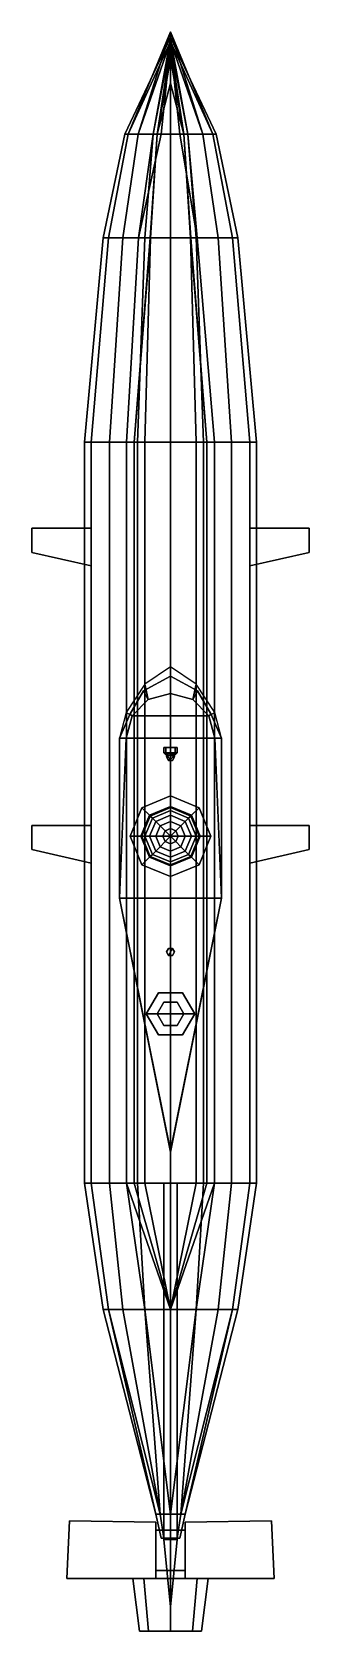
# Model space of a CAD drawing. Extents: x -1 to 1, y -5.9 to 5.9.
import ezdxf

# ---------------------------------------------------------------- set-up
doc = ezdxf.new("R2010")
doc.units = 0
doc.layers.get('0').update_dxf_attribs({"linetype": 'CONTINUOUS'})

msp = doc.modelspace()

# ---------------------------------------------------------------- linework, layer by layer
for points in [[(0, 5.94, -0.14), (0, 5.9, -0.24), (-0.34, 5.18, -0.45), (-0.314, 5.18, -0.24)], [(0, 5.9, -0.24), (0, 5.87, -0.57), (-0.314, 5.18, -0.58), (-0.34, 5.18, -0.45)], [(0, 5.94, 0.09), (0, 5.94, -0.14), (-0.314, 5.18, -0.24), (-0.24, 5.18)], [(0, 5.87, -0.57), (0, 5.87, -0.57), (-0.24, 5.18, -0.75), (-0.314, 5.18, -0.58)], [(0, 5.89, 0.14), (0, 5.94, 0.09), (-0.24, 5.18), (-0.13, 5.18, 0.14)], [(0, 5.87, -0.57), (0, 5.85, -0.74), (-0.13, 5.18, -0.83), (-0.24, 5.18, -0.75)], [(0, 5.77, 0.19), (0, 5.89, 0.14), (-0.13, 5.18, 0.14), (0, 5.18, 0.19)], [(0, 5.85, -0.74), (0, 5.85, -0.74), (-0.07, 5.18, -0.85), (-0.13, 5.18, -0.83)], [(0, 5.83, -0.88), (0, 5.74, -1.04), (-0.1, 5.18, -1.07), (-0.099, 5.18, -0.95)], [(0, 5.85, -0.74), (0, 5.83, -0.88), (-0.099, 5.18, -0.95), (-0.07, 5.18, -0.85)], [(0, 5.94, -0.14), (0, 5.94, 0.09), (0.24, 5.18), (0.314, 5.18, -0.24)], [(0, 5.9, -0.24), (0, 5.94, -0.14), (0.314, 5.18, -0.24), (0.34, 5.18, -0.45)], [(0, 5.94, 0.09), (0, 5.89, 0.14), (0.13, 5.18, 0.14), (0.24, 5.18)], [(0, 5.87, -0.57), (0, 5.9, -0.24), (0.34, 5.18, -0.45), (0.314, 5.18, -0.58)], [(0, 5.89, 0.14), (0, 5.77, 0.19), (0, 5.18, 0.19), (0.13, 5.18, 0.14)], [(0, 5.87, -0.57), (0, 5.87, -0.57), (0.314, 5.18, -0.58), (0.24, 5.18, -0.75)], [(0, 5.85, -0.74), (0, 5.87, -0.57), (0.24, 5.18, -0.75), (0.13, 5.18, -0.83)], [(0, 5.83, -0.88), (0, 5.85, -0.74), (0.07, 5.18, -0.85), (0.099, 5.18, -0.95)], [(0, 5.85, -0.74), (0, 5.85, -0.74), (0.13, 5.18, -0.83), (0.07, 5.18, -0.85)], [(0, 5.74, -1.04), (0, 5.83, -0.88), (0.099, 5.18, -0.95), (0.1, 5.18, -1.07)], [(0, 5.74, -1.04), (0, 5.56, -1.17), (-0.099, 5.18, -1.15), (-0.1, 5.18, -1.07)], [(0, 5.56, -1.17), (0, 5.74, -1.04), (0.1, 5.18, -1.07), (0.099, 5.18, -1.15)], [(0, 5.56, -1.17), (0, 5.51, -1.19), (0, 5.18, -1.23), (-0.099, 5.18, -1.15)], [(0, 5.51, -1.19), (0, 5.56, -1.17), (0.099, 5.18, -1.15), (0, 5.18, -1.23)], [(-0.5, 4.41, -0.45), (-0.462, 4.41, -0.22), (-0.314, 5.18, -0.24), (-0.34, 5.18, -0.45)], [(-0.462, 4.41, -0.641), (-0.5, 4.41, -0.45), (-0.34, 5.18, -0.45), (-0.314, 5.18, -0.58)], [(-0.462, 4.41, -0.22), (-0.354, 4.41), (-0.24, 5.18), (-0.314, 5.18, -0.24)], [(-0.354, 4.41, -0.804), (-0.462, 4.41, -0.641), (-0.314, 5.18, -0.58), (-0.24, 5.18, -0.75)], [(-0.354, 4.41), (-0.191, 4.41, 0.14), (-0.13, 5.18, 0.14), (-0.24, 5.18)], [(-0.237, 4.41, -0.881), (-0.354, 4.41, -0.804), (-0.24, 5.18, -0.75), (-0.13, 5.18, -0.83)], [(-0.148, 4.41, -1.03), (-0.237, 4.41, -0.881), (-0.07, 5.18, -0.85), (-0.099, 5.18, -0.95)], [(-0.237, 4.41, -0.881), (-0.237, 4.41, -0.881), (-0.13, 5.18, -0.83), (-0.07, 5.18, -0.85)], [(-0.191, 4.41, 0.14), (0, 4.41, 0.19), (0, 5.18, 0.19), (-0.13, 5.18, 0.14)], [(-0.15, 4.41, -1.15), (-0.148, 4.41, -1.03), (-0.099, 5.18, -0.95), (-0.1, 5.18, -1.07)], [(-0.148, 4.41, -1.25), (-0.15, 4.41, -1.15), (-0.1, 5.18, -1.07), (-0.099, 5.18, -1.15)], [(0, 4.41, -1.36), (-0.148, 4.41, -1.25), (-0.099, 5.18, -1.15), (0, 5.18, -1.23)], [(0.148, 4.41, -1.25), (0, 4.41, -1.36), (0, 5.18, -1.23), (0.099, 5.18, -1.15)], [(0, 4.41, 0.19), (0.191, 4.41, 0.14), (0.13, 5.18, 0.14), (0, 5.18, 0.19)], [(0.199, 4.41, -0.907), (0.148, 4.41, -1.03), (0.099, 5.18, -0.95), (0.07, 5.18, -0.85)], [(0.199, 4.41, -0.907), (0.199, 4.41, -0.907), (0.07, 5.18, -0.85), (0.13, 5.18, -0.83)], [(0.148, 4.41, -1.03), (0.15, 4.41, -1.15), (0.1, 5.18, -1.07), (0.099, 5.18, -0.95)], [(0.15, 4.41, -1.15), (0.148, 4.41, -1.25), (0.099, 5.18, -1.15), (0.1, 5.18, -1.07)], [(0.191, 4.41, 0.14), (0.354, 4.41), (0.24, 5.18), (0.13, 5.18, 0.14)], [(0.354, 4.41, -0.804), (0.199, 4.41, -0.907), (0.13, 5.18, -0.83), (0.24, 5.18, -0.75)], [(0.354, 4.41), (0.462, 4.41, -0.22), (0.314, 5.18, -0.24), (0.24, 5.18)], [(0.462, 4.41, -0.641), (0.354, 4.41, -0.804), (0.24, 5.18, -0.75), (0.314, 5.18, -0.58)], [(0.462, 4.41, -0.22), (0.5, 4.41, -0.45), (0.34, 5.18, -0.45), (0.314, 5.18, -0.24)], [(0.5, 4.41, -0.45), (0.462, 4.41, -0.641), (0.314, 5.18, -0.58), (0.34, 5.18, -0.45)], [(-0.64, 2.89, -0.45), (-0.591, 2.89, -0.205), (-0.462, 4.41, -0.22), (-0.5, 4.41, -0.45)], [(-0.591, 2.89, -0.695), (-0.64, 2.89, -0.45), (-0.5, 4.41, -0.45), (-0.462, 4.41, -0.641)], [(-0.591, 2.89, -0.205), (-0.453, 2.89, 0.003), (-0.354, 4.41), (-0.462, 4.41, -0.22)], [(-0.453, 2.89, -0.903), (-0.591, 2.89, -0.695), (-0.462, 4.41, -0.641), (-0.354, 4.41, -0.804)], [(-0.453, 2.89, 0.003), (-0.245, 2.89, 0.141), (-0.191, 4.41, 0.14), (-0.354, 4.41)], [(-0.327, 2.89, -0.986), (-0.453, 2.89, -0.903), (-0.354, 4.41, -0.804), (-0.237, 4.41, -0.881)], [(-0.27, 2.89, -1.119), (-0.327, 2.89, -0.986), (-0.237, 4.41, -0.881), (-0.148, 4.41, -1.03)], [(-0.27, 2.89, -1.31), (-0.27, 2.89, -1.12), (-0.148, 4.41, -1.03), (-0.15, 4.41, -1.15)], [(-0.191, 2.89, -1.501), (-0.27, 2.89, -1.31), (-0.15, 4.41, -1.15), (-0.148, 4.41, -1.25)], [(-0.245, 2.89, 0.141), (0, 2.89, 0.19), (0, 4.41, 0.19), (-0.191, 4.41, 0.14)], [(0, 2.89, -1.58), (-0.191, 2.89, -1.501), (-0.148, 4.41, -1.25), (0, 4.41, -1.36)], [(0, 2.89, 0.19), (0.245, 2.89, 0.141), (0.191, 4.41, 0.14), (0, 4.41, 0.19)], [(0.191, 2.89, -1.501), (0, 2.89, -1.58), (0, 4.41, -1.36), (0.148, 4.41, -1.25)], [(0.327, 2.89, -0.986), (0.27, 2.89, -1.119), (0.148, 4.41, -1.03), (0.199, 4.41, -0.907)], [(0.27, 2.89, -1.119), (0.27, 2.89, -1.31), (0.15, 4.41, -1.15), (0.148, 4.41, -1.03)], [(0.27, 2.89, -1.31), (0.191, 2.89, -1.501), (0.148, 4.41, -1.25), (0.15, 4.41, -1.15)], [(0.245, 2.89, 0.141), (0.453, 2.89, 0.003), (0.354, 4.41), (0.191, 4.41, 0.14)], [(0.453, 2.89, -0.903), (0.327, 2.89, -0.986), (0.199, 4.41, -0.907), (0.354, 4.41, -0.804)], [(0.453, 2.89, 0.003), (0.591, 2.89, -0.205), (0.462, 4.41, -0.22), (0.354, 4.41)], [(0.591, 2.89, -0.695), (0.453, 2.89, -0.903), (0.354, 4.41, -0.804), (0.462, 4.41, -0.641)], [(0.591, 2.89, -0.205), (0.64, 2.89, -0.45), (0.5, 4.41, -0.45), (0.462, 4.41, -0.22)], [(0.64, 2.89, -0.45), (0.591, 2.89, -0.695), (0.462, 4.41, -0.641), (0.5, 4.41, -0.45)], [(-0.64, -2.62, -0.45), (-0.591, -2.62, -0.205), (-0.591, 2.89, -0.205), (-0.64, 2.89, -0.45)], [(-0.591, -2.62, -0.695), (-0.64, -2.62, -0.45), (-0.64, 2.89, -0.45), (-0.591, 2.89, -0.695)], [(-0.591, -2.62, -0.205), (-0.453, -2.62, 0.003), (-0.453, 2.89, 0.003), (-0.591, 2.89, -0.205)], [(-0.453, -2.62, -0.903), (-0.591, -2.62, -0.695), (-0.591, 2.89, -0.695), (-0.453, 2.89, -0.903)], [(-0.453, -2.62, 0.003), (-0.245, -2.62, 0.141), (-0.245, 2.89, 0.141), (-0.453, 2.89, 0.003)], [(-0.327, -2.62, -0.986), (-0.453, -2.62, -0.903), (-0.453, 2.89, -0.903), (-0.327, 2.89, -0.986)], [(-0.27, -2.62, -1.119), (-0.327, -2.62, -0.986), (-0.327, 2.89, -0.986), (-0.27, 2.89, -1.119)], [(-0.27, -2.62, -1.31), (-0.27, -2.62, -1.119), (-0.27, 2.89, -1.119), (-0.27, 2.89, -1.31)], [(-0.191, -2.62, -1.501), (-0.27, -2.62, -1.31), (-0.27, 2.89, -1.31), (-0.191, 2.89, -1.501)], [(-0.245, -2.62, 0.141), (0, -2.62, 0.19), (0, 2.89, 0.19), (-0.245, 2.89, 0.141)], [(0, -2.62, -1.58), (-0.191, -2.62, -1.501), (-0.191, 2.89, -1.501), (0, 2.89, -1.58)], [(0.191, -2.62, -1.501), (0, -2.62, -1.58), (0, 2.89, -1.58), (0.191, 2.89, -1.501)], [(0, -2.62, 0.19), (0.245, -2.62, 0.141), (0.245, 2.89, 0.141), (0, 2.89, 0.19)], [(0.27, -2.62, -1.31), (0.191, -2.62, -1.501), (0.191, 2.89, -1.501), (0.27, 2.89, -1.31)], [(0.245, -2.62, 0.141), (0.453, -2.62, 0.003), (0.453, 2.89, 0.003), (0.245, 2.89, 0.141)], [(0.327, -2.62, -0.986), (0.27, -2.62, -1.119), (0.27, 2.89, -1.119), (0.327, 2.89, -0.986)], [(0.27, -2.62, -1.119), (0.27, -2.62, -1.31), (0.27, 2.89, -1.31), (0.27, 2.89, -1.119)], [(0.453, -2.62, -0.903), (0.327, -2.62, -0.986), (0.327, 2.89, -0.986), (0.453, 2.89, -0.903)], [(0.453, -2.62, 0.003), (0.591, -2.62, -0.205), (0.591, 2.89, -0.205), (0.453, 2.89, 0.003)], [(0.591, -2.62, -0.695), (0.453, -2.62, -0.903), (0.453, 2.89, -0.903), (0.591, 2.89, -0.695)], [(0.591, -2.62, -0.205), (0.64, -2.62, -0.45), (0.64, 2.89, -0.45), (0.591, 2.89, -0.205)], [(0.64, -2.62, -0.45), (0.591, -2.62, -0.695), (0.591, 2.89, -0.695), (0.64, 2.89, -0.45)], [(0, 2.63, 0.36), (0, 2.7, 0.36), (0, 2.82, 0.19), (0, 2.48, 0.19)], [(0, 2.48, 0.19), (0, 2.82, 0.19), (0, 2.7, 0.36), (0, 2.63, 0.36)], [(-1.03, 2.07, -1.23), (-1.03, 2.25, -1.23), (-0.59, 2.25, -0.69), (-0.59, 1.97, -0.69)], [(-0.59, 1.97, -0.69), (-0.59, 2.25, -0.69), (-1.03, 2.25, -1.23), (-1.03, 2.07, -1.23)], [(0.59, 1.97, -0.69), (0.59, 2.25, -0.69), (1.03, 2.25, -1.23), (1.03, 2.07, -1.23)], [(1.03, 2.07, -1.23), (1.03, 2.25, -1.23), (0.59, 2.25, -0.69), (0.59, 1.97, -0.69)], [(0, 1.22, 0.19), (-0.19, 1.09, 0.14), (-0.165, 0.976, 0.52), (0, 1.02, 0.52)], [(0.19, 1.09, 0.14), (0, 1.22, 0.19), (0, 1.02, 0.52), (0.165, 0.976, 0.52)], [(-0.19, 1.09, 0.14), (-0.329, 0.88, 0.07), (-0.286, 0.855, 0.52), (-0.165, 0.976, 0.52)], [(-0.2, 1.04, 0.75), (0, 1.15, 0.75), (0, 1.02, 0.52), (-0.165, 0.976, 0.52)], [(-0.165, 0.976, 0.52), (0, 1.02, 0.52), (0, 1.15, 0.75), (-0.2, 1.04, 0.75)], [(0.2, 1.04, 0.75), (0, 1.15, 0.75), (0, 1.02, 0.52), (0.165, 0.976, 0.52)], [(0.165, 0.976, 0.52), (0, 1.02, 0.52), (0, 1.15, 0.75), (0.2, 1.04, 0.75)], [(0.329, 0.88, 0.07), (0.19, 1.09, 0.14), (0.165, 0.976, 0.52), (0.286, 0.855, 0.52)], [(-0.286, 0.855, 0.52), (-0.165, 0.976, 0.52), (-0.2, 1.04, 0.75), (-0.3, 0.87, 0.75)], [(-0.3, 0.87, 0.75), (-0.2, 1.04, 0.75), (-0.165, 0.976, 0.52), (-0.286, 0.855, 0.52)], [(0, 0.855, 0.52), (0, 1.02, 0.52), (-0.165, 0.976, 0.52), (-0.286, 0.855, 0.52)], [(0.286, 0.855, 0.52), (0.165, 0.976, 0.52), (0, 1.02, 0.52), (0, 0.855, 0.52)], [(0.286, 0.855, 0.52), (0.165, 0.976, 0.52), (0.2, 1.04, 0.75), (0.3, 0.87, 0.75)], [(0.3, 0.87, 0.75), (0.2, 1.04, 0.75), (0.165, 0.976, 0.52), (0.286, 0.855, 0.52)], [(-0.329, 0.88, 0.07), (-0.38, 0.69, 0.04), (-0.33, 0.69, 0.52), (-0.286, 0.855, 0.52)], [(-0.38, 0.69, 0.75), (-0.3, 0.87, 0.75), (-0.286, 0.855, 0.52), (-0.33, 0.69, 0.52)], [(-0.33, 0.69, 0.52), (-0.286, 0.855, 0.52), (-0.3, 0.87, 0.75), (-0.38, 0.69, 0.75)], [(0.33, 0.69, 0.52), (0.286, 0.855, 0.52), (-0.286, 0.855, 0.52), (-0.33, 0.69, 0.52)], [(0.38, 0.69, 0.04), (0.329, 0.88, 0.07), (0.286, 0.855, 0.52), (0.33, 0.69, 0.52)], [(0.38, 0.69, 0.75), (0.3, 0.87, 0.75), (0.286, 0.855, 0.52), (0.33, 0.69, 0.52)], [(0.33, 0.69, 0.52), (0.286, 0.855, 0.52), (0.3, 0.87, 0.75), (0.38, 0.69, 0.75)], [(-0.33, 0.69, 0.52), (-0.38, 0.69, 0.04), (-0.38, -0.5, 0.04), (-0.38, -0.5, 0.52)], [(0.38, -0.5, 0.52), (0.33, 0.69, 0.52), (-0.33, 0.69, 0.52), (-0.38, -0.5, 0.52)], [(-0.38, -0.5, 0.52), (-0.33, 0.69, 0.52), (-0.38, 0.69, 0.75), (-0.38, -0.5, 0.73)], [(-0.38, -0.5, 0.73), (-0.38, 0.69, 0.75), (-0.33, 0.69, 0.52), (-0.38, -0.5, 0.52)], [(-0.05, 0.58, 2.24), (-0.035, 0.58, 2.275), (-0.035, 0.62, 2.275), (-0.05, 0.62, 2.24)], [(-0.035, 0.58, 2.205), (-0.05, 0.58, 2.24), (-0.05, 0.62, 2.24), (-0.035, 0.62, 2.205)], [(-0.035, 0.62, 2.275), (0.05, 0.62, 2.24), (0.035, 0.62, 2.205), (-0.05, 0.62, 2.24)], [(-0.05, 0.62, 2.24), (0.035, 0.62, 2.205), (0, 0.62, 2.19), (-0.035, 0.62, 2.205)], [(-0.035, 0.58, 2.275), (0, 0.58, 2.29), (0, 0.62, 2.29), (-0.035, 0.62, 2.275)], [(0, 0.58, 2.19), (-0.035, 0.58, 2.205), (-0.035, 0.62, 2.205), (0, 0.62, 2.19)], [(0, 0.62, 2.29), (0.035, 0.62, 2.275), (0.05, 0.62, 2.24), (-0.035, 0.62, 2.275)], [(0, 0.58, 2.29), (0.035, 0.58, 2.275), (0.035, 0.62, 2.275), (0, 0.62, 2.29)], [(0.035, 0.58, 2.205), (0, 0.58, 2.19), (0, 0.62, 2.19), (0.035, 0.62, 2.205)], [(0.035, 0.58, 2.275), (0.05, 0.58, 2.24), (0.05, 0.62, 2.24), (0.035, 0.62, 2.275)], [(0.05, 0.58, 2.24), (0.035, 0.58, 2.205), (0.035, 0.62, 2.205), (0.05, 0.62, 2.24)], [(0.38, -0.5, 0.04), (0.38, 0.69, 0.04), (0.33, 0.69, 0.52), (0.38, -0.5, 0.52)], [(0.38, -0.5, 0.73), (0.38, 0.69, 0.75), (0.33, 0.69, 0.52), (0.38, -0.5, 0.52)], [(0.38, -0.5, 0.52), (0.33, 0.69, 0.52), (0.38, 0.69, 0.75), (0.38, -0.5, 0.73)], [(-0.05, 0.58, 2.24), (-0.035, 0.58, 2.205), (0, 0.57, 2.22), (-0.02, 0.55, 2.24)], [(-0.035, 0.58, 2.275), (-0.05, 0.58, 2.24), (-0.02, 0.55, 2.24)], [(-0.035, 0.58, 2.205), (0, 0.58, 2.19), (0, 0.57, 2.22)], [(0, 0.58, 2.29), (-0.035, 0.58, 2.275), (-0.02, 0.55, 2.24), (0, 0.57, 2.26)], [(-0.015, 0.576, 0.52), (-0.03, 0.55, 0.52), (-0.03, 0.55, 1.78), (-0.015, 0.576, 1.78)], [(-0.03, 0.55, 1.78), (-0.015, 0.524, 1.78), (0.015, 0.576, 1.78), (-0.015, 0.576, 1.78)], [(-0.03, 0.55, 0.52), (-0.015, 0.524, 0.52), (-0.015, 0.524, 1.78), (-0.03, 0.55, 1.78)], [(0, 0.57, 1.78), (-0.02, 0.55, 1.78), (-0.02, 0.55, 2.3), (0, 0.57, 2.3)], [(-0.02, 0.55, 2.3), (0, 0.53, 2.3), (0.02, 0.55, 2.3), (0, 0.57, 2.3)], [(-0.02, 0.55, 1.78), (0, 0.53, 1.78), (0, 0.53, 2.3), (-0.02, 0.55, 2.3)], [(0.015, 0.576, 0.52), (-0.015, 0.576, 0.52), (-0.015, 0.576, 1.78), (0.015, 0.576, 1.78)], [(-0.015, 0.524, 1.78), (0.015, 0.524, 1.78), (0.03, 0.55, 1.78), (0.015, 0.576, 1.78)], [(-0.015, 0.524, 0.52), (0.015, 0.524, 0.52), (0.015, 0.524, 1.78), (-0.015, 0.524, 1.78)], [(0, 0.58, 2.19), (0.035, 0.58, 2.205), (0.02, 0.55, 2.24), (0, 0.57, 2.22)], [(0.05, 0.58, 2.24), (0.035, 0.58, 2.275), (0, 0.57, 2.26), (0.02, 0.55, 2.24)], [(0.035, 0.58, 2.275), (0, 0.58, 2.29), (0, 0.57, 2.26)], [(0.02, 0.55, 1.78), (0, 0.57, 1.78), (0, 0.57, 2.3), (0.02, 0.55, 2.3)], [(0, 0.53, 1.78), (0.02, 0.55, 1.78), (0.02, 0.55, 2.3), (0, 0.53, 2.3)], [(0.03, 0.55, 0.52), (0.015, 0.576, 0.52), (0.015, 0.576, 1.78), (0.03, 0.55, 1.78)], [(0.015, 0.524, 0.52), (0.03, 0.55, 0.52), (0.03, 0.55, 1.78), (0.015, 0.524, 1.78)], [(0.035, 0.58, 2.205), (0.05, 0.58, 2.24), (0.02, 0.55, 2.24)], [(0, 0.26, 0.6), (-0.212, 0.172, 0.6), (-0.156, 0.116, 0.67), (0, 0.18, 0.67)], [(0, 0.26, 0.52), (-0.212, 0.172, 0.52), (-0.212, 0.172, 0.6), (0, 0.26, 0.6)], [(0.212, 0.172, 0.6), (0, 0.26, 0.6), (0, 0.18, 0.67), (0.156, 0.116, 0.67)], [(0.212, 0.172, 0.52), (0, 0.26, 0.52), (0, 0.26, 0.6), (0.212, 0.172, 0.6)], [(-0.212, 0.172, 0.6), (-0.3, -0.04, 0.6), (-0.22, -0.04, 0.67), (-0.156, 0.116, 0.67)], [(-0.212, 0.172, 0.52), (-0.3, -0.04, 0.52), (-0.3, -0.04, 0.6), (-0.212, 0.172, 0.6)], [(0, 0.173, 0.727), (0, 0.18, 0.67), (-0.156, 0.116, 0.67), (-0.15, 0.11, 0.727)], [(0, 0.151, 0.78), (0, 0.173, 0.727), (-0.15, 0.11, 0.727), (-0.135, 0.095, 0.78)], [(0, 0.116, 0.826), (0, 0.151, 0.78), (-0.135, 0.095, 0.78), (-0.11, 0.07, 0.826)], [(0.15, 0.11, 0.727), (0.156, 0.116, 0.67), (0, 0.18, 0.67), (0, 0.173, 0.727)], [(0.135, 0.095, 0.78), (0.15, 0.11, 0.727), (0, 0.173, 0.727), (0, 0.151, 0.78)], [(0.11, 0.07, 0.826), (0.135, 0.095, 0.78), (0, 0.151, 0.78), (0, 0.116, 0.826)], [(0.3, -0.04, 0.6), (0.212, 0.172, 0.6), (0.156, 0.116, 0.67), (0.22, -0.04, 0.67)], [(0.3, -0.04, 0.52), (0.212, 0.172, 0.52), (0.212, 0.172, 0.6), (0.3, -0.04, 0.6)], [(-0.59, -0.24, -0.69), (-0.59, 0.04, -0.69), (-1.03, 0.04, -1.23), (-1.03, -0.14, -1.23)], [(-1.03, -0.14, -1.23), (-1.03, 0.04, -1.23), (-0.59, 0.04, -0.69), (-0.59, -0.24, -0.69)], [(-0.15, 0.11, 0.727), (-0.156, 0.116, 0.67), (-0.22, -0.04, 0.67), (-0.213, -0.04, 0.727)], [(-0.135, 0.095, 0.78), (-0.15, 0.11, 0.727), (-0.213, -0.04, 0.727), (-0.191, -0.04, 0.78)], [(-0.11, 0.07, 0.826), (-0.135, 0.095, 0.78), (-0.191, -0.04, 0.78), (-0.156, -0.04, 0.826)], [(-0.078, 0.038, 0.861), (-0.11, 0.07, 0.826), (-0.156, -0.04, 0.826), (-0.11, -0.04, 0.861)], [(0, 0.07, 0.861), (0, 0.116, 0.826), (-0.11, 0.07, 0.826), (-0.078, 0.038, 0.861)], [(-0.04, 0, 0.883), (-0.078, 0.038, 0.861), (-0.11, -0.04, 0.861), (-0.057, -0.04, 0.883)], [(0, 0.017, 0.883), (0, 0.07, 0.861), (-0.078, 0.038, 0.861), (-0.04, 0, 0.883)], [(0, -0.04, 0.89), (-0.04, 0, 0.883), (-0.057, -0.04, 0.883), (0, -0.04, 0.89)], [(0, -0.04, 0.89), (0, 0.017, 0.883), (-0.04, 0, 0.883), (0, -0.04, 0.89)], [(0.078, 0.038, 0.861), (0.11, 0.07, 0.826), (0, 0.116, 0.826), (0, 0.07, 0.861)], [(0.04, 0, 0.883), (0.078, 0.038, 0.861), (0, 0.07, 0.861), (0, 0.017, 0.883)], [(0, -0.04, 0.89), (0.04, 0, 0.883), (0, 0.017, 0.883), (0, -0.04, 0.89)], [(0, -0.04, 0.89), (0.057, -0.04, 0.883), (0.04, 0, 0.883), (0, -0.04, 0.89)], [(0.057, -0.04, 0.883), (0.11, -0.04, 0.861), (0.078, 0.038, 0.861), (0.04, 0, 0.883)], [(0.11, -0.04, 0.861), (0.156, -0.04, 0.826), (0.11, 0.07, 0.826), (0.078, 0.038, 0.861)], [(0.156, -0.04, 0.826), (0.191, -0.04, 0.78), (0.135, 0.095, 0.78), (0.11, 0.07, 0.826)], [(0.191, -0.04, 0.78), (0.213, -0.04, 0.727), (0.15, 0.11, 0.727), (0.135, 0.095, 0.78)], [(0.213, -0.04, 0.727), (0.22, -0.04, 0.67), (0.156, 0.116, 0.67), (0.15, 0.11, 0.727)], [(1.03, -0.14, -1.23), (1.03, 0.04, -1.23), (0.59, 0.04, -0.69), (0.59, -0.24, -0.69)], [(0.59, -0.24, -0.69), (0.59, 0.04, -0.69), (1.03, 0.04, -1.23), (1.03, -0.14, -1.23)], [(-0.3, -0.04, 0.6), (-0.212, -0.252, 0.6), (-0.156, -0.196, 0.67), (-0.22, -0.04, 0.67)], [(-0.3, -0.04, 0.52), (-0.212, -0.252, 0.52), (-0.212, -0.252, 0.6), (-0.3, -0.04, 0.6)], [(-0.213, -0.04, 0.727), (-0.22, -0.04, 0.67), (-0.156, -0.196, 0.67), (-0.15, -0.19, 0.727)], [(-0.191, -0.04, 0.78), (-0.213, -0.04, 0.727), (-0.15, -0.19, 0.727), (-0.135, -0.175, 0.78)], [(-0.156, -0.04, 0.826), (-0.191, -0.04, 0.78), (-0.135, -0.175, 0.78), (-0.11, -0.15, 0.826)], [(-0.11, -0.04, 0.861), (-0.156, -0.04, 0.826), (-0.11, -0.15, 0.826), (-0.078, -0.118, 0.861)], [(-0.057, -0.04, 0.883), (-0.11, -0.04, 0.861), (-0.078, -0.118, 0.861), (-0.04, -0.08, 0.883)], [(-0.078, -0.118, 0.861), (-0.11, -0.15, 0.826), (0, -0.196, 0.826), (0, -0.15, 0.861)], [(-0.04, -0.08, 0.883), (-0.078, -0.118, 0.861), (0, -0.15, 0.861), (0, -0.097, 0.883)], [(0, -0.04, 0.89), (-0.057, -0.04, 0.883), (-0.04, -0.08, 0.883), (0, -0.04, 0.89)], [(0, -0.04, 0.89), (-0.04, -0.08, 0.883), (0, -0.097, 0.883), (0, -0.04, 0.89)], [(0, -0.04, 0.89), (0, -0.097, 0.883), (0.04, -0.08, 0.883), (0, -0.04, 0.89)], [(0, -0.04, 0.89), (0.04, -0.08, 0.883), (0.057, -0.04, 0.883), (0, -0.04, 0.89)], [(0, -0.097, 0.883), (0, -0.15, 0.861), (0.078, -0.118, 0.861), (0.04, -0.08, 0.883)], [(0, -0.15, 0.861), (0, -0.196, 0.826), (0.11, -0.15, 0.826), (0.078, -0.118, 0.861)], [(0.04, -0.08, 0.883), (0.078, -0.118, 0.861), (0.11, -0.04, 0.861), (0.057, -0.04, 0.883)], [(0.078, -0.118, 0.861), (0.11, -0.15, 0.826), (0.156, -0.04, 0.826), (0.11, -0.04, 0.861)], [(0.11, -0.15, 0.826), (0.135, -0.175, 0.78), (0.191, -0.04, 0.78), (0.156, -0.04, 0.826)], [(0.135, -0.175, 0.78), (0.15, -0.19, 0.727), (0.213, -0.04, 0.727), (0.191, -0.04, 0.78)], [(0.15, -0.19, 0.727), (0.156, -0.196, 0.67), (0.22, -0.04, 0.67), (0.213, -0.04, 0.727)], [(0.212, -0.252, 0.6), (0.3, -0.04, 0.6), (0.22, -0.04, 0.67), (0.156, -0.196, 0.67)], [(0.212, -0.252, 0.52), (0.3, -0.04, 0.52), (0.3, -0.04, 0.6), (0.212, -0.252, 0.6)], [(-0.212, -0.252, 0.6), (0, -0.34, 0.6), (0, -0.26, 0.67), (-0.156, -0.196, 0.67)], [(-0.15, -0.19, 0.727), (-0.156, -0.196, 0.67), (0, -0.26, 0.67), (0, -0.253, 0.727)], [(-0.135, -0.175, 0.78), (-0.15, -0.19, 0.727), (0, -0.253, 0.727), (0, -0.231, 0.78)], [(-0.11, -0.15, 0.826), (-0.135, -0.175, 0.78), (0, -0.231, 0.78), (0, -0.196, 0.826)], [(0, -0.196, 0.826), (0, -0.231, 0.78), (0.135, -0.175, 0.78), (0.11, -0.15, 0.826)], [(0, -0.231, 0.78), (0, -0.253, 0.727), (0.15, -0.19, 0.727), (0.135, -0.175, 0.78)], [(0, -0.253, 0.727), (0, -0.26, 0.67), (0.156, -0.196, 0.67), (0.15, -0.19, 0.727)], [(0, -0.34, 0.6), (0.212, -0.252, 0.6), (0.156, -0.196, 0.67), (0, -0.26, 0.67)], [(-0.212, -0.252, 0.52), (0, -0.34, 0.52), (0, -0.34, 0.6), (-0.212, -0.252, 0.6)], [(0, -0.34, 0.52), (0.212, -0.252, 0.52), (0.212, -0.252, 0.6), (0, -0.34, 0.6)], [(0.38, -0.5, 0.52), (-0.38, -0.5, 0.52), (0, -2.38, 0.52)], [(0, -2.38, 0.52), (-0.38, -0.5, 0.52), (-0.38, -0.5, 0.04), (0, -2.38, 0.19)], [(0, -2.39, 0.73), (-0.38, -0.5, 0.73), (-0.38, -0.5, 0.52), (0, -2.38, 0.52)], [(0, -2.38, 0.52), (-0.38, -0.5, 0.52), (-0.38, -0.5, 0.73), (0, -2.39, 0.73)], [(0, -2.38, 0.19), (0.38, -0.5, 0.04), (0.38, -0.5, 0.52), (0, -2.38, 0.52)], [(0, -2.38, 0.52), (0.38, -0.5, 0.52), (0.38, -0.5, 0.73), (0, -2.39, 0.73)], [(0, -2.39, 0.73), (0.38, -0.5, 0.73), (0.38, -0.5, 0.52), (0, -2.38, 0.52)], [(-0.03, -0.9, 1.15), (-0.015, -0.926, 1.15), (0.015, -0.874, 1.15), (-0.015, -0.874, 1.15)], [(-0.015, -0.874, 0.52), (-0.03, -0.9, 0.52), (-0.03, -0.9, 1.15), (-0.015, -0.874, 1.15)], [(-0.03, -0.9, 0.52), (-0.015, -0.926, 0.52), (-0.015, -0.926, 1.15), (-0.03, -0.9, 1.15)], [(-0.015, -0.926, 1.15), (0.015, -0.926, 1.15), (0.03, -0.9, 1.15), (0.015, -0.874, 1.15)], [(0.015, -0.874, 0.52), (-0.015, -0.874, 0.52), (-0.015, -0.874, 1.15), (0.015, -0.874, 1.15)], [(-0.015, -0.926, 0.52), (0.015, -0.926, 0.52), (0.015, -0.926, 1.15), (-0.015, -0.926, 1.15)], [(0.03, -0.9, 0.52), (0.015, -0.874, 0.52), (0.015, -0.874, 1.15), (0.03, -0.9, 1.15)], [(0.015, -0.926, 0.52), (0.03, -0.9, 0.52), (0.03, -0.9, 1.15), (0.015, -0.926, 1.15)], [(-0.09, -1.204, 0.52), (-0.18, -1.36, 0.52), (-0.18, -1.36, 0.83), (-0.09, -1.204, 0.83)], [(-0.18, -1.36, 0.83), (0.18, -1.36, 0.83), (0.09, -1.204, 0.83), (-0.09, -1.204, 0.83)], [(-0.05, -1.273, 0.83), (-0.1, -1.36, 0.83), (-0.1, -1.36, 0.96), (-0.05, -1.273, 0.96)], [(-0.1, -1.36, 0.96), (0.1, -1.36, 0.96), (0.05, -1.273, 0.96), (-0.05, -1.273, 0.96)], [(0.09, -1.204, 0.52), (-0.09, -1.204, 0.52), (-0.09, -1.204, 0.83), (0.09, -1.204, 0.83)], [(0.05, -1.273, 0.83), (-0.05, -1.273, 0.83), (-0.05, -1.273, 0.96), (0.05, -1.273, 0.96)], [(0.1, -1.36, 0.83), (0.05, -1.273, 0.83), (0.05, -1.273, 0.96), (0.1, -1.36, 0.96)], [(0.18, -1.36, 0.52), (0.09, -1.204, 0.52), (0.09, -1.204, 0.83), (0.18, -1.36, 0.83)], [(-0.18, -1.36, 0.52), (-0.09, -1.516, 0.52), (-0.09, -1.516, 0.83), (-0.18, -1.36, 0.83)], [(-0.09, -1.516, 0.83), (0.09, -1.516, 0.83), (0.18, -1.36, 0.83), (-0.18, -1.36, 0.83)], [(-0.1, -1.36, 0.83), (-0.05, -1.447, 0.83), (-0.05, -1.447, 0.96), (-0.1, -1.36, 0.96)], [(-0.05, -1.447, 0.96), (0.05, -1.447, 0.96), (0.1, -1.36, 0.96), (-0.1, -1.36, 0.96)], [(0.05, -1.447, 0.83), (0.1, -1.36, 0.83), (0.1, -1.36, 0.96), (0.05, -1.447, 0.96)], [(0.09, -1.516, 0.52), (0.18, -1.36, 0.52), (0.18, -1.36, 0.83), (0.09, -1.516, 0.83)], [(-0.09, -1.516, 0.52), (0.09, -1.516, 0.52), (0.09, -1.516, 0.83), (-0.09, -1.516, 0.83)], [(-0.05, -1.447, 0.83), (0.05, -1.447, 0.83), (0.05, -1.447, 0.96), (-0.05, -1.447, 0.96)], [(0, -2.38, 0.52), (0, -2.38, 0.52), (0, -2.38, 0.19)], [(0, -2.72, 0.19), (0, -2.38, 0.19), (0, -2.5, 0.36), (0, -2.57, 0.36)], [(0, -2.57, 0.36), (0, -2.5, 0.36), (0, -2.38, 0.19), (0, -2.72, 0.19)], [(-0.64, -2.62, -0.45), (-0.591, -2.62, -0.695), (-0.462, -3.56, -0.66), (-0.5, -3.56, -0.45)], [(-0.591, -2.62, -0.205), (-0.64, -2.62, -0.45), (-0.5, -3.56, -0.45), (-0.462, -3.56, -0.259)], [(-0.591, -2.62, -0.695), (-0.453, -2.62, -0.903), (-0.354, -3.56, -0.83), (-0.462, -3.56, -0.66)], [(-0.453, -2.62, 0.003), (-0.591, -2.62, -0.205), (-0.462, -3.56, -0.259), (-0.354, -3.56, -0.096)], [(-0.453, -2.62, -0.903), (-0.327, -2.62, -0.986), (-0.191, -3.56, -0.94), (-0.354, -3.56, -0.83)], [(-0.245, -2.62, 0.141), (-0.453, -2.62, 0.003), (-0.354, -3.56, -0.096), (-0.191, -3.56, 0.012)], [(-0.327, -2.62, -0.986), (-0.27, -2.62, -1.119), (0, -3.56, -0.98)], [(-0.327, -2.62, -0.986), (-0.327, -2.62, -0.986), (0, -3.56, -0.98), (-0.191, -3.56, -0.94)], [(-0.27, -2.62, -1.31), (-0.191, -2.62, -1.501), (0, -3.56, -0.98)], [(-0.27, -2.62, -1.119), (-0.27, -2.62, -1.31), (0, -3.56, -0.98)], [(0, -2.62, 0.19), (-0.245, -2.62, 0.141), (-0.191, -3.56, 0.012), (0, -3.56, 0.05)], [(-0.191, -2.62, -1.501), (0, -2.62, -1.58), (0, -3.56, -0.98)], [(-0.05, -2.62, 0.18), (-0.05, -2.62, -1.55), (-0.05, -5.08, -1.47), (-0.05, -5.08, 0.18)], [(0, -5.08, 0.19), (0, -2.62, 0.19), (-0.05, -2.62, 0.18), (-0.05, -5.08, 0.18)], [(-0.05, -5.08, -1.47), (-0.05, -2.62, -1.55), (0, -2.62, -1.58), (0, -5.08, -1.47)], [(0, -2.62, -1.58), (0.191, -2.62, -1.501), (0, -3.56, -0.98)], [(0.191, -2.62, -1.501), (0.27, -2.62, -1.31), (0, -3.56, -0.98)], [(0.27, -2.62, -1.31), (0.27, -2.62, -1.119), (0, -3.56, -0.98)], [(0.27, -2.62, -1.119), (0.327, -2.62, -0.986), (0, -3.56, -0.98)], [(0.327, -2.62, -0.986), (0.327, -2.62, -0.986), (0.191, -3.56, -0.94), (0, -3.56, -0.98)], [(0.245, -2.62, 0.141), (0, -2.62, 0.19), (0, -3.56, 0.05), (0.191, -3.56, 0.012)], [(0, -5.08, -1.47), (0, -2.62, -1.58), (0.05, -2.62, -1.55), (0.05, -5.08, -1.47)], [(0.05, -5.08, 0.18), (0.05, -2.62, 0.18), (0, -2.62, 0.19), (0, -5.08, 0.19)], [(0.05, -5.08, -1.47), (0.05, -2.62, -1.55), (0.05, -2.62, 0.18), (0.05, -5.08, 0.18)], [(0.327, -2.62, -0.986), (0.453, -2.62, -0.903), (0.354, -3.56, -0.83), (0.191, -3.56, -0.94)], [(0.453, -2.62, 0.003), (0.245, -2.62, 0.141), (0.191, -3.56, 0.012), (0.354, -3.56, -0.096)], [(0.453, -2.62, -0.903), (0.591, -2.62, -0.695), (0.462, -3.56, -0.66), (0.354, -3.56, -0.83)], [(0.591, -2.62, -0.205), (0.453, -2.62, 0.003), (0.354, -3.56, -0.096), (0.462, -3.56, -0.259)], [(0.591, -2.62, -0.695), (0.64, -2.62, -0.45), (0.5, -3.56, -0.45), (0.462, -3.56, -0.66)], [(0.64, -2.62, -0.45), (0.591, -2.62, -0.205), (0.462, -3.56, -0.259), (0.5, -3.56, -0.45)], [(-0.5, -3.56, -0.45), (-0.462, -3.56, -0.66), (-0.078, -5.08, -0.718), (-0.11, -5.08, -0.64)], [(-0.462, -3.56, -0.259), (-0.5, -3.56, -0.45), (-0.11, -5.08, -0.64)], [(-0.462, -3.56, -0.66), (-0.354, -3.56, -0.83), (-0.078, -5.08, -0.718)], [(-0.354, -3.56, -0.096), (-0.462, -3.56, -0.259), (-0.11, -5.08, -0.64), (-0.078, -5.08, -0.562)], [(-0.354, -3.56, -0.83), (-0.191, -3.56, -0.94), (0, -5.08, -0.75), (-0.078, -5.08, -0.718)], [(-0.191, -3.56, 0.012), (-0.354, -3.56, -0.096), (-0.078, -5.08, -0.562)], [(-0.191, -3.56, -0.94), (0, -3.56, -0.98), (0, -5.08, -0.75)], [(0, -3.56, 0.05), (-0.191, -3.56, 0.012), (-0.078, -5.08, -0.562), (0, -5.08, -0.53)], [(0, -3.56, -0.98), (0.191, -3.56, -0.94), (0.078, -5.08, -0.718), (0, -5.08, -0.75)], [(0.354, -3.56, -0.096), (0.191, -3.56, 0.012), (0, -5.08, -0.53), (0.078, -5.08, -0.562)], [(0.191, -3.56, 0.012), (0, -3.56, 0.05), (0, -5.08, -0.53)], [(0.191, -3.56, -0.94), (0.354, -3.56, -0.83), (0.078, -5.08, -0.718)], [(0.354, -3.56, -0.83), (0.462, -3.56, -0.66), (0.11, -5.08, -0.64), (0.078, -5.08, -0.718)], [(0.5, -3.56, -0.45), (0.462, -3.56, -0.259), (0.078, -5.08, -0.562), (0.11, -5.08, -0.64)], [(0.462, -3.56, -0.259), (0.354, -3.56, -0.096), (0.078, -5.08, -0.562)], [(0.462, -3.56, -0.66), (0.5, -3.56, -0.45), (0.11, -5.08, -0.64)], [(-0.11, -5.08, -0.64), (-0.078, -5.08, -0.718), (-0.049, -5.26, -0.689), (-0.07, -5.26, -0.64)], [(-0.078, -5.08, -0.562), (-0.11, -5.08, -0.64), (-0.07, -5.26, -0.64), (-0.049, -5.26, -0.591)], [(-0.078, -5.08, -0.718), (0, -5.08, -0.75), (0, -5.26, -0.71), (-0.049, -5.26, -0.689)], [(0, -5.08, -0.53), (-0.078, -5.08, -0.562), (-0.049, -5.26, -0.591), (0, -5.26, -0.57)], [(-0.05, -5.08, 0.18), (-0.05, -5.08, -0.53), (-0.05, -5.27, 0.01), (-0.05, -5.27, 0.18)], [(0, -5.27, 0.19), (0, -5.08, 0.19), (-0.05, -5.08, 0.18), (-0.05, -5.27, 0.18)], [(-0.05, -5.27, 0.01), (-0.05, -5.08, -0.53), (0.05, -5.08, -0.53), (0.05, -5.27, 0.01)], [(-0.05, -5.27, -1.14), (-0.05, -5.08, -0.75), (-0.05, -5.08, -1.47), (-0.05, -5.27, -1.47)], [(0.05, -5.27, -1.14), (0.05, -5.08, -0.75), (-0.05, -5.08, -0.75), (-0.05, -5.27, -1.14)], [(-0.05, -5.27, -1.47), (-0.05, -5.08, -1.47), (0.05, -5.08, -1.47), (0.05, -5.27, -1.47)], [(0, -5.08, -0.75), (0.078, -5.08, -0.718), (0.049, -5.26, -0.689), (0, -5.26, -0.71)], [(0.078, -5.08, -0.562), (0, -5.08, -0.53), (0, -5.26, -0.57), (0.049, -5.26, -0.591)], [(0.05, -5.27, 0.18), (0.05, -5.08, 0.18), (0, -5.08, 0.19), (0, -5.27, 0.19)], [(0.078, -5.08, -0.718), (0.11, -5.08, -0.64), (0.07, -5.26, -0.64), (0.049, -5.26, -0.689)], [(0.11, -5.08, -0.64), (0.078, -5.08, -0.562), (0.049, -5.26, -0.591), (0.07, -5.26, -0.64)], [(0.05, -5.27, 0.01), (0.05, -5.08, -0.53), (0.05, -5.08, 0.18), (0.05, -5.27, 0.18)], [(0.05, -5.08, -1.47), (0.05, -5.08, -0.75), (0.05, -5.27, -1.14), (0.05, -5.27, -1.47)], [(-0.11, -5.56, -1.28), (-0.11, -5.14, -1.28), (-0.75, -5.13, -1.28), (-0.77, -5.56, -1.28)], [(-0.77, -5.56, -1.28), (-0.75, -5.13, -1.28), (-0.11, -5.14, -1.28), (-0.11, -5.56, -1.28)], [(-0.11, -5.5, -1.28), (-0.11, -5.2, -1.28), (0.11, -5.2, -1.28), (0.11, -5.5, -1.28)], [(0.11, -5.5, -1.28), (0.11, -5.2, -1.28), (-0.11, -5.2, -1.28), (-0.11, -5.5, -1.28)], [(0.11, -5.56, -1.28), (0.11, -5.14, -1.28), (0.75, -5.13, -1.28), (0.77, -5.56, -1.28)], [(0.77, -5.56, -1.28), (0.75, -5.13, -1.28), (0.11, -5.14, -1.28), (0.11, -5.56, -1.28)], [(-0.05, -5.27, 0.18), (-0.05, -5.27, 0.01), (0, -5.77, 0.01), (0, -5.77, 0.18)], [(0, -5.77, 0.19), (0, -5.27, 0.19), (-0.05, -5.27, 0.18), (0, -5.77, 0.18)], [(0, -5.77, 0.01), (-0.05, -5.27, 0.01), (0.05, -5.27, 0.01), (0, -5.77, 0.01)], [(0, -5.77, -1.14), (-0.05, -5.27, -1.14), (-0.05, -5.27, -1.47), (0, -5.77, -1.42)], [(0, -5.77, -1.14), (0.05, -5.27, -1.14), (-0.05, -5.27, -1.14), (0, -5.77, -1.14)], [(0, -5.77, -1.42), (-0.05, -5.27, -1.47), (0.05, -5.27, -1.47), (0, -5.77, -1.42)], [(0, -5.77, 0.01), (0.05, -5.27, 0.01), (0.05, -5.27, 0.18), (0, -5.77, 0.18)], [(0, -5.77, 0.18), (0.05, -5.27, 0.18), (0, -5.27, 0.19), (0, -5.77, 0.19)], [(0.05, -5.27, -1.47), (0.05, -5.27, -1.14), (0, -5.77, -1.14), (0, -5.77, -1.42)], [(-0.23, -5.95, -0.64), (-0.28, -5.56, -0.64), (-0.198, -5.56, -0.442), (-0.163, -5.95, -0.477)], [(-0.163, -5.95, -0.477), (-0.198, -5.56, -0.442), (-0.28, -5.56, -0.64), (-0.23, -5.95, -0.64)], [(-0.163, -5.95, -0.803), (-0.198, -5.56, -0.838), (-0.28, -5.56, -0.64), (-0.23, -5.95, -0.64)], [(-0.23, -5.95, -0.64), (-0.28, -5.56, -0.64), (-0.198, -5.56, -0.838), (-0.163, -5.95, -0.803)], [(-0.163, -5.95, -0.477), (-0.198, -5.56, -0.442), (0, -5.56, -0.36), (0, -5.95, -0.41)], [(0, -5.95, -0.41), (0, -5.56, -0.36), (-0.198, -5.56, -0.442), (-0.163, -5.95, -0.477)], [(0, -5.95, -0.87), (0, -5.56, -0.92), (-0.198, -5.56, -0.838), (-0.163, -5.95, -0.803)], [(-0.163, -5.95, -0.803), (-0.198, -5.56, -0.838), (0, -5.56, -0.92), (0, -5.95, -0.87)], [(0, -5.77, -0.387), (0, -5.54, -0.36), (0, -5.54, 0.01), (0, -5.77, 0.01)], [(0, -5.77, 0.01), (0, -5.54, 0.01), (0, -5.54, -0.36), (0, -5.77, -0.387)], [(0, -5.77, -1.14), (0, -5.54, -1.14), (0, -5.54, -0.92), (0, -5.77, -0.893)], [(0, -5.77, -0.893), (0, -5.54, -0.92), (0, -5.54, -1.14), (0, -5.77, -1.14)], [(0.163, -5.95, -0.477), (0.198, -5.56, -0.442), (0, -5.56, -0.36), (0, -5.95, -0.41)], [(0, -5.95, -0.41), (0, -5.56, -0.36), (0.198, -5.56, -0.442), (0.163, -5.95, -0.477)], [(0.163, -5.95, -0.803), (0.198, -5.56, -0.838), (0, -5.56, -0.92), (0, -5.95, -0.87)], [(0, -5.95, -0.87), (0, -5.56, -0.92), (0.198, -5.56, -0.838), (0.163, -5.95, -0.803)], [(0.163, -5.95, -0.477), (0.198, -5.56, -0.442), (0.28, -5.56, -0.64), (0.23, -5.95, -0.64)], [(0.23, -5.95, -0.64), (0.28, -5.56, -0.64), (0.198, -5.56, -0.442), (0.163, -5.95, -0.477)], [(0.23, -5.95, -0.64), (0.28, -5.56, -0.64), (0.198, -5.56, -0.838), (0.163, -5.95, -0.803)], [(0.163, -5.95, -0.803), (0.198, -5.56, -0.838), (0.28, -5.56, -0.64), (0.23, -5.95, -0.64)], [(0, -5.92, -0.406), (0, -5.77, -0.387), (0, -5.77, 0.19), (0, -5.92, 0.09)], [(0, -5.92, 0.09), (0, -5.77, 0.19), (0, -5.77, -0.387), (0, -5.92, -0.406)], [(0, -5.94, -0.871), (0, -5.77, -0.893), (0, -5.77, -1.42), (0, -5.94, -1.27)], [(0, -5.94, -1.27), (0, -5.77, -1.42), (0, -5.77, -0.893), (0, -5.94, -0.871)]]:
    msp.add_3dface(points)

doc.saveas('drawing.dxf')
